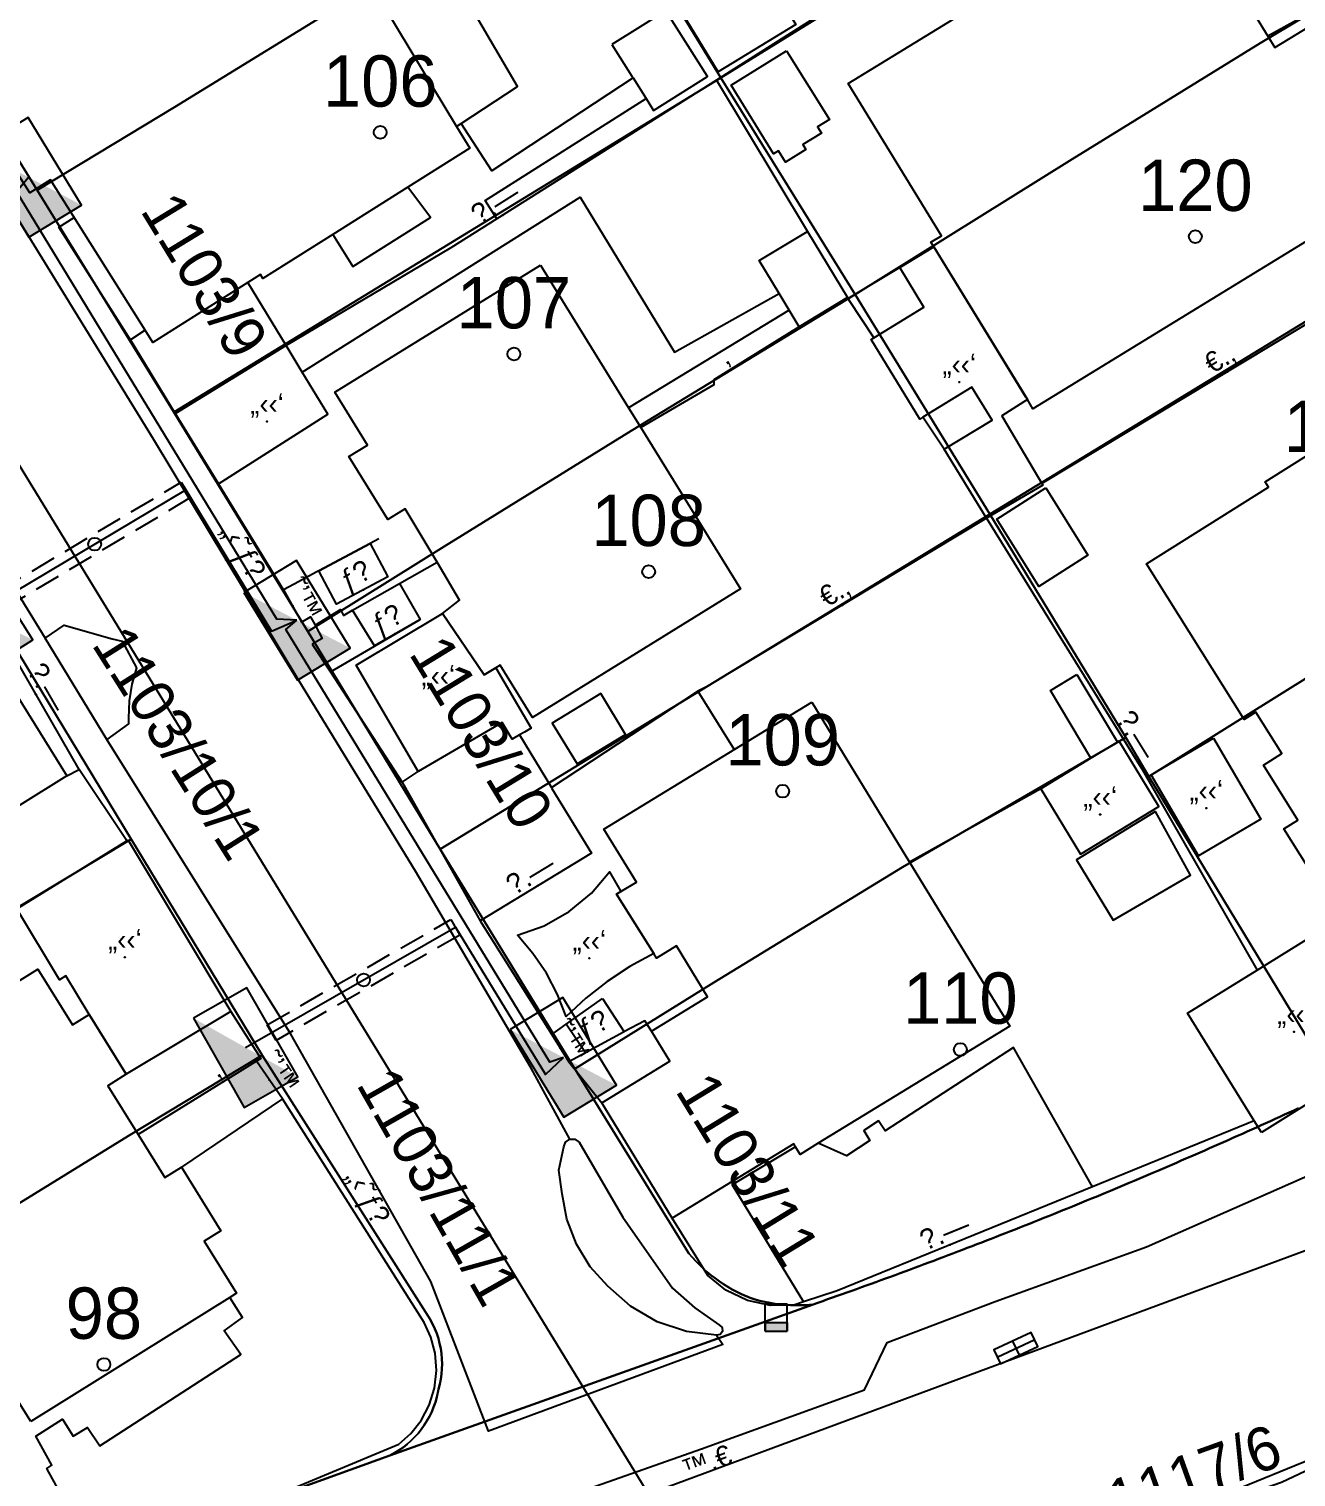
# Model space of a CAD drawing. Header units: metres. Extents: x 218299 to 220222, y 572714 to 574340.
# Drawn here: x 219093.9 to 219143.2, y 573231.5 to 573287.9 of the extents above; entities that cross this region are included whole.
import ezdxf
from ezdxf.enums import TextEntityAlignment as Align

# ---------------------------------------------------------------- set-up
doc = ezdxf.new("R2010")
doc.units = ezdxf.units.M
doc.header["$MEASUREMENT"] = 0
doc.linetypes.add('DASH15', pattern=[1.5, 1, -0.5])
for name, color, linetype in [('1602', 44, 'Continuous'), ('1603', 44, 'Continuous'), ('6091', 102, 'CABLEUNDEXIST03'), ('6151', 102, 'CABLEUNDEXIST03'), ('6261', 7, 'Continuous'), ('6701', 7, 'DASH15'), ('6916', 7, 'Continuous'), ('A_POINTS', 2, 'Continuous'), ('M2200', 253, 'Continuous'), ('M2207', 253, 'Continuous'), ('M2401', 7, 'Continuous'), ('M2404', 7, 'Continuous'), ('M2407', 253, 'Continuous'), ('M2408', 253, 'Continuous'), ('M2412', 253, 'Continuous'), ('M2420', 253, 'Continuous'), ('M2601', 253, 'Continuous'), ('M2602', 253, 'Continuous'), ('M2605', 253, 'Continuous'), ('M2612', 253, 'Continuous'), ('M4903', 253, 'Continuous'), ('M5235', 253, 'Continuous')]:
    doc.layers.add(name, color=color, linetype=linetype)
doc.styles.add('HEBTXT', font='HEBTXT')
doc.styles.add('MAVAT_HEBTXT', font='HEBTXT')
doc.linetypes.add('CABLEUNDEXIST03', pattern='A,3.5,[222,elecad.shx,S=0.01,R=0,X=0,Y=0],1.5', length=5)

# ---------------------------------------------------------------- blocks, each defined once
blk = doc.blocks.new('6261')
blk.add_lwpolyline([(-2, -1.2), (2, -1.2), (2, 1.2), (-2, 1.2)], close=True)
at = {"color": 0}
blk.add_solid([(2, 1.2), (-2, -1.2), (2, -1.2)], dxfattribs=at)
at = {"color": 0, "style": 'HEBTXT'}
blk.add_attdef('PIL_NAME', (2.689, 2.418), '', height=1.7, dxfattribs=at)
at = {"style": 'HEBTXT'}
blk.add_attdef('CAMUT_MONIM', (2.489, 0.218), '', height=1.7, dxfattribs=at)
at = {"color": 0, "style": 'HEBTXT', "flags": 1}
for tag, p in [('TYPE', (2.585, -1.773)), ('MAP_TYPE', (2.689, -3.782))]:
    blk.add_attdef(tag, p, '', height=1.7, dxfattribs=at)
blk = doc.blocks.new('6916')
at = {"layer": 'A_POINTS'}
blk.add_circle((0, 0), 0.25, dxfattribs=at)
at = {"color": 0, "style": 'HEBTXT'}
for tag, p in [('HTCH', (0.006, 3.527)), ('PIPE', (0.049, 1.33))]:
    blk.add_attdef(tag, text='', height=1.7, dxfattribs=at).set_placement(p, align=Align.MIDDLE_CENTER)
blk = doc.blocks.new('1603')
at = {"layer": 'A_POINTS'}
blk.add_circle((0, 0), 0.25, dxfattribs=at)
at = {"color": 0, "style": 'HEBTXT'}
blk.add_attdef('PARCEL_NUM', text='', height=2, dxfattribs=at).set_placement((0, 1), align=Align.CENTER)
at = {"color": 0, "style": 'HEBTXT', "flags": 1}
blk.add_attdef('LOT_NUM', text='', height=2, dxfattribs=at).set_placement((0, -2.5), align=Align.CENTER)
blk = doc.blocks.new('M2404')
blk.add_circle((0, 0), 0.025)
at = {"style": 'MAVAT_HEBTXT'}
blk.add_attdef('NAME', text='', height=0.8, dxfattribs=at).set_placement((0, 1.59), align=Align.MIDDLE)
blk = doc.blocks.new('M2408')
blk.add_circle((0, 0), 0.025)
at = {"style": 'MAVAT_HEBTXT'}
blk.add_attdef('NAME', text='', height=0.8, dxfattribs=at).set_placement((0, 1.59), align=Align.MIDDLE)
blk = doc.blocks.new('M2601')
blk.add_circle((0, 0), 0.025)
at = {"style": 'MAVAT_HEBTXT'}
blk.add_attdef('NAME', text='', height=0.8, dxfattribs=at).set_placement((0, 1.59), align=Align.MIDDLE)
blk = doc.blocks.new('M2602')
blk.add_circle((0, 0), 0.025)
at = {"style": 'MAVAT_HEBTXT'}
blk.add_attdef('NAME', text='', height=0.8, dxfattribs=at).set_placement((0, 1.59), align=Align.MIDDLE)
blk = doc.blocks.new('M2605')
blk.add_circle((0, 0), 0.025)
at = {"style": 'MAVAT_HEBTXT'}
blk.add_attdef('NAME', text='', height=0.8, dxfattribs=at).set_placement((0, 1.59), align=Align.MIDDLE)
blk = doc.blocks.new('M2612')
blk.add_circle((0, 0), 0.025)
at = {"style": 'MAVAT_HEBTXT'}
blk.add_attdef('NAME', text='', height=0.8, dxfattribs=at).set_placement((0, 1.59), align=Align.MIDDLE)
blk = doc.blocks.new('M2207')
blk.add_circle((0, 0), 0.025)
at = {"style": 'MAVAT_HEBTXT'}
blk.add_attdef('NAME', text='', height=0.8, dxfattribs=at).set_placement((0, 1.59), align=Align.MIDDLE)
blk = doc.blocks.new('M2412')
blk.add_circle((0, 0), 0.025)
at = {"style": 'MAVAT_HEBTXT'}
blk.add_attdef('NAME', text='', height=0.8, dxfattribs=at).set_placement((0, 1.59), align=Align.MIDDLE)
blk = doc.blocks.new('M4903')
blk.add_lwpolyline([(-1.6, -0.59), (1.6, -0.59), (1.6, 0.62), (-1.6, 0.62)], close=True)
for points in [[(-1.57, 0), (1.57, 0)], [(0, 0.62), (0, -0.59)]]:
    blk.add_lwpolyline(points)
at = {"style": 'MAVAT_HEBTXT', "flags": 1}
for tag, p in [('MARK', (0, 1.87)), ('IL', (0, -6.97))]:
    blk.add_attdef(tag, text='', height=0.8, dxfattribs=at).set_placement(p, align=Align.MIDDLE)
at = {"style": 'MAVAT_HEBTXT'}
for tag, p in [('HEIGHT', (0, -1.84)), ('NAME', (0, -4.41))]:
    blk.add_attdef(tag, text='', height=0.8, dxfattribs=at).set_placement(p, align=Align.MIDDLE)
blk = doc.blocks.new('*U89')
at = {"linetype": 'Continuous'}
for p, q in [((-0.85, 0), (-0.85, -0.66)), ((0.85, 0), (0.85, -0.66))]:
    blk.add_line(p, q, dxfattribs=at)
blk.add_solid([(-0.85, 0), (-0.85, -0.66), (0.85, -0.66)], dxfattribs=at)
at = {"linetype": 'Continuous', "extrusion": (0, 0, -1)}
blk.add_solid([(0.85, 0), (-0.85, 0), (-0.85, -0.66)], dxfattribs=at)
blk = doc.blocks.new('M5235')
for points in [[(-0.85, 1.47), (0.85, 1.47)], [(-0.85, -0.66), (-0.85, 1.47)], [(0.85, -0.66), (0.85, 1.47)], [(-0.85, 0), (0.85, 0)], [(-0.85, -0.66), (0.85, -0.66)]]:
    blk.add_lwpolyline(points)
at = {"linetype": 'Continuous'}
blk.add_blockref('*U89', (0, 0), dxfattribs=at)
at = {"style": 'MAVAT_HEBTXT', "flags": 1}
for tag, p in [('MARK', (0, 2.72)), ('HEIGHT', (0, -1.92)), ('NAME', (0, -4.48))]:
    blk.add_attdef(tag, text='', height=0.8, dxfattribs=at).set_placement(p, align=Align.MIDDLE)
blk = doc.blocks.new('111')
at = {"layer": 'M2200'}
for points in [[(219107.753, 573288.66, 577.594), (219110.526, 573284.076, 577.768), (219111.035, 573283.233, 577.8), (219108.619, 573281.711, 577.8), (219105.699, 573279.87, 577.8), (219102.979, 573278.156, 577.8), (219102.886, 573278.304, 577.8), (219102.39, 573277.992, 577.743), (219098.695, 573275.663, 577.32), (219098.392, 573276.143, 577.329), (219094.708, 573281.989, 577.44), (219093.903, 573281.482, 577.44), (219092.891, 573283.086, 577.44), (219093.324, 573283.359, 577.44), (219089.105, 573290.053, 576.96)], [(219144.711, 573253.576, 583.08), (219142.738, 573256.716, 583.08), (219143.293, 573257.065, 583.44), (219141.95, 573259.204, 581.4), (219142.664, 573259.653, 584.52), (219141.656, 573261.258, 580.56), (219141.205, 573260.974, 580.56), (219137.396, 573267.039, 580.56), (219142.144, 573270.021, 580.56), (219142.011, 573270.233, 580.56), (219149.903, 573275.189, 580.08)]]:
    blk.add_polyline3d(points, dxfattribs=at)
for points in [[(219144.888, 573288.672, 579.72), (219145.627, 573287.465, 579.72), (219148.092, 573283.44, 579.72), (219148.355, 573283.011, 579.72), (219146.324, 573281.767, 579.917), (219145.884, 573281.498, 579.96), (219146.112, 573281.125, 580.08), (219132.974, 573273.077, 580.32), (219132.754, 573273.436, 580.32), (219132.699, 573273.525, 580.32), (219129.172, 573279.283, 580.32), (219129.108, 573279.388, 580.32), (219128.999, 573279.565, 580.32), (219129.411, 573279.817, 580.68), (219125.778, 573285.748, 580.68), (219130.763, 573288.803, 580.68), (219130.568, 573289.121, 580.44), (219138.276, 573293.842, 580.2), (219138.896, 573292.831, 580.2), (219141.494, 573294.422, 579.72), (219143.589, 573291.002, 579.72), (219141.002, 573289.417, 580.2), (219142.12, 573287.592, 580.2), (219142.394, 573287.145, 580.2)], [(219113.786, 573278.674, 578.64), (219117.222, 573273.12, 578.587), (219117.698, 573272.35, 578.579), (219121.582, 573266.073, 578.52), (219113.478, 573261.059, 578.52), (219112.219, 573263.093, 578.52), (219112.053, 573262.99, 578.455), (219111.604, 573262.713, 578.28), (219109.979, 573265.111, 578.46), (219109.979, 573265.111, 578.46), (219110.643, 573265.626, 578.46), (219109.765, 573267.103, 578.485), (219108.525, 573269.187, 578.52), (219107.846, 573268.767, 578.28), (219106.331, 573271.216, 578.28), (219107.056, 573271.664, 578.52), (219105.782, 573273.722, 578.52)], [(219124.356, 573261.66, 578.52), (219128.168, 573255.423, 578.52), (219132.073, 573249.036, 578.52), (219124.613, 573244.475, 578.3), (219123.909, 573244.045, 578.28), (219123.909, 573244.045, 578.28), (219123.73, 573244.336, 578.28), (219123.659, 573244.452, 578.28), (219118.923, 573241.557, 578.04), (219118.923, 573241.557, 578.04), (219116.178, 573246.047, 578.04), (219116.178, 573246.047, 578.04), (219118.835, 573247.671, 578.28), (219118.116, 573248.848, 578.28), (219118.116, 573248.848, 578.28), (219120.302, 573250.184, 578.4), (219119.092, 573252.163, 578.4), (219118.315, 573251.686, 578.04), (219118.2, 573251.869, 578.048), (219116.748, 573254.174, 578.16), (219116.916, 573254.277, 578.211), (219116.916, 573254.277, 578.211), (219117.527, 573254.65, 578.4), (219116.265, 573256.714, 578.52), (219121.356, 573259.826, 578.52)], [(219093.939, 573233.639, 577.56), (219086.103, 573246.207, 577.56), (219094.209, 573251.261, 577.56), (219095.564, 573249.088, 577.56), (219096.207, 573249.489, 577.32), (219096.207, 573249.489, 577.32), (219097.656, 573247.165, 577.32), (219097.656, 573247.165, 577.32), (219096.935, 573246.716, 577.56), (219098.121, 573244.813, 577.56), (219099.164, 573243.141, 577.56), (219099.806, 573243.542, 577.32), (219099.806, 573243.542, 577.32), (219101.348, 573241.069, 577.32), (219100.69, 573240.658, 577.68), (219101.951, 573238.634, 577.68), (219101.687, 573238.47, 577.676)]]:
    blk.add_polyline3d(points, close=True, dxfattribs=at)
at = {"layer": 'M2207'}
for points in [[(219121.573, 573291.584, 578.76), (219122.247, 573290.479, 578.76), (219123.731, 573288.045, 578.76), (219120.715, 573286.205, 578.76), (219118.455, 573289.91, 578.76), (219118.455, 573289.91, 578.76), (219119.713, 573290.677, 578.76), (219119.814, 573290.511, 578.76), (219121.573, 573291.584, 578.76)], [(219107.753, 573288.66, 577.5), (219110.526, 573284.076, 577.5), (219110.697, 573284.188, 577.482), (219110.706, 573284.194, 577.481), (219112.9, 573285.632, 577.26), (219110.457, 573289.813, 577.26), (219110.148, 573290.341, 577.26)], [(219116.573, 573287.26, 577.44), (219117.352, 573286.031, 577.555), (219117.396, 573285.962, 577.561), (219117.904, 573285.161, 577.636), (219118.196, 573284.7, 577.68), (219120.294, 573286.019, 577.68), (219118.67, 573288.578, 577.44), (219116.573, 573287.26, 577.44)], [(219123.379, 573287.024, 579.96), (219125.043, 573284.346, 579.96), (219124.585, 573284.061, 579.96), (219124.737, 573283.818, 579.6), (219124.015, 573283.369, 579.48), (219124.132, 573283.181, 579.48), (219123.338, 573282.688, 579.48), (219123.067, 573283.125, 580.08), (219122.873, 573283.005, 580.08), (219121.212, 573285.678, 580.08)], [(219108.619, 573281.711, 577.619), (219105.699, 573279.87, 577.62), (219106.489, 573278.617, 577.5), (219109.507, 573280.528, 577.5), (219108.619, 573281.711, 577.619)], [(219124.185, 573279.989, 578.16), (219124.185, 573279.989, 578.16), (219125.747, 573277.409, 578.16), (219125.747, 573277.409, 578.16), (219123.871, 573276.273, 578.16), (219123.871, 573276.273, 578.16), (219123.483, 573276.914, 578.16), (219123.088, 573277.567, 578.16), (219122.309, 573278.853, 578.16), (219124.185, 573279.989, 578.16)], [(219129.108, 573279.388, 580.2), (219132.754, 573273.436, 580.2), (219131.76, 573272.803, 580.2), (219133.357, 573270.098, 580.08), (219131.165, 573268.817, 579.96), (219131.165, 573268.817, 579.96), (219129.52, 573271.503, 579.96), (219129.52, 573271.503, 579.96), (219131.379, 573272.642, 580.2), (219130.598, 573273.917, 579.96), (219128.686, 573272.746, 579.847), (219128.565, 573272.671, 579.84), (219128.565, 573272.671, 579.84), (219126.665, 573275.773, 579.84), (219126.781, 573275.844, 579.846), (219128.728, 573277.037, 579.96), (219127.784, 573278.578, 579.96), (219127.784, 573278.578, 579.96)], [(219103.883, 573275.541, 576.9), (219099.574, 573272.89, 576.779), (219099.574, 573272.888, 576.779), (219099.696, 573272.691, 576.779), (219101.252, 573270.162, 576.779), (219101.252, 573270.162, 576.779), (219105.506, 573272.874, 576.899), (219104.515, 573274.503, 576.9), (219103.883, 573275.541, 576.9), (219103.883, 573275.541, 576.9), (219103.883, 573275.541, 576.9)], [(219133.469, 573270.005, 579.84), (219135.111, 573267.384, 579.84), (219133.205, 573266.161, 579.6), (219131.562, 573268.783, 579.6), (219133.469, 573270.005, 579.84)], [(219112.053, 573262.99, 578.4), (219113.424, 573260.64, 578.4), (219113.171, 573260.492, 578.358), (219112.973, 573260.377, 578.326), (219112.686, 573260.209, 578.28), (219112.305, 573260.863, 578.28), (219109.022, 573258.948, 577.8), (219109.022, 573258.948, 577.8), (219106.611, 573263.09, 577.92), (219109.979, 573265.111, 578.28), (219111.604, 573262.713, 578.28)], [(219087.787, 573261.713, 577.68), (219091.917, 573264.288, 577.44), (219091.917, 573264.288, 577.44), (219095.348, 573258.784, 577.44), (219095.348, 573258.784, 577.44), (219091.675, 573256.495, 577.44), (219091.212, 573256.206, 577.44)], [(219134.683, 573262.729, 576.72), (219136.262, 573260.099, 576.72), (219135.231, 573259.47, 576.72), (219133.655, 573262.112, 576.72), (219134.683, 573262.729, 576.72)], [(219116.138, 573261.991, 577.56), (219114.247, 573260.842, 577.56), (219115.214, 573259.249, 577.56), (219117.106, 573260.398, 577.56), (219116.138, 573261.991, 577.56)], [(219136.327, 573260.138, 578.4), (219136.262, 573260.099, 578.4), (219135.231, 573259.47, 578.4), (219133.275, 573258.278, 578.4), (219133.275, 573258.278, 578.4), (219134.827, 573255.731, 578.28), (219137.879, 573257.591, 578.28), (219136.327, 573260.138, 578.4)], [(219140.006, 573260.246, 580.44), (219141.847, 573257.096, 580.32), (219139.415, 573255.675, 580.2), (219137.574, 573258.824, 580.2)], [(219137.75, 573257.392, 577.56), (219134.667, 573255.511, 577.56), (219136.101, 573253.159, 577.56), (219139.106, 573254.92, 577.56), (219137.75, 573257.392, 577.56)], [(219097.736, 573256.28, 577.08), (219097.773, 573256.217, 577.08), (219101.737, 573249.603, 577.08), (219101.737, 573249.603, 577.08), (219097.656, 573247.165, 577.08), (219096.207, 573249.489, 577.08), (219095.309, 573250.992, 577.38), (219095.06, 573250.843, 577.38), (219093.39, 573253.605, 577.38), (219093.39, 573253.605, 577.38), (219093.39, 573253.605, 577.38), (219097.685, 573256.249, 577.083), (219097.736, 573256.28, 577.08)], [(219118.2, 573251.869, 577.92), (219117.276, 573251.361, 577.889), (219116.392, 573250.777, 577.919), (219115.561, 573250.125, 578.01), (219114.795, 573249.415, 578.16), (219114.456, 573250.273, 578.079), (219114.022, 573251.097, 578.031), (219113.5, 573251.869, 578.018), (219112.901, 573252.575, 578.04), (219113.937, 573252.943, 577.932), (219114.915, 573253.499, 577.915), (219115.778, 573254.216, 577.994), (219116.483, 573255.051, 578.16), (219116.916, 573254.277, 578.16), (219116.748, 573254.174, 578.16)], [(219141.868, 573244.899, 578.04), (219141.589, 573245.348, 578.04), (219138.991, 573249.539, 578.04), (219141.702, 573251.22, 578.163), (219144.273, 573252.814, 578.28), (219146.137, 573249.807, 578.131), (219146.821, 573248.704, 578.077), (219147.289, 573247.949, 578.04), (219147.289, 573247.949, 578.04), (219144.609, 573246.288, 578.28), (219144.47, 573246.512, 578.28)]]:
    blk.add_polyline3d(points, close=True, dxfattribs=at)
at = {"layer": 'M2401'}
for points in [[(219145.019, 573232.667, 575.46), (219139.551, 573230.436, 575.1)], [(219112.763, 573230.002, 573.54), (219120.068, 573232.571, 574.02), (219126.414, 573234.878, 574.38), (219127.293, 573236.722, 574.38), (219131.496, 573238.309, 574.62), (219137.396, 573240.443, 574.98), (219143.901, 573243.309, 575.22)], [(219096.9, 573260.205, 574.792), (219094.502, 573264.141, 574.642), (219094.502, 573264.141, 574.642), (219095.245, 573264.652, 574.642), (219097.11, 573264.123, 574.642), (219097.495, 573264.024, 574.642), (219098.062, 573262.99, 574.642), (219097.881, 573262.354, 574.695), (219097.774, 573261.7, 574.722), (219097.742, 573261.037, 574.723), (219097.749, 573260.809, 574.717), (219096.9, 573260.205, 574.792), (219096.9, 573260.205, 574.792)], [(219115.296, 573244.524, 574.472), (219116.995, 573241.603, 574.463), (219118.93, 573238.835, 574.352), (219119.807, 573238.064, 574.352), (219120.762, 573237.393, 574.352), (219120.87, 573237.296, 574.352), (219120.884, 573237.15, 574.352), (219120.796, 573237.034, 574.352), (219120.652, 573237.009, 574.352), (219119.48, 573237.147, 574.352), (219118.337, 573237.527, 574.352), (219117.295, 573238.132, 574.352), (219116.416, 573238.918, 574.352), (219115.733, 573239.67, 574.339), (219115.191, 573240.55, 574.355), (219114.821, 573241.515, 574.401), (219114.639, 573242.511, 574.472), (219114.511, 573243.431, 574.472), (219114.695, 573244.342, 574.472), (219114.771, 573244.523, 574.472), (219114.935, 573244.632, 574.472), (219115.132, 573244.632, 574.472), (219115.296, 573244.524, 574.472)]]:
    blk.add_polyline3d(points, dxfattribs=at)
at = {"layer": 'M2404'}
for points in [[(219145.019, 573232.667, 575.46), (219139.551, 573230.436, 575.1)], [(219112.763, 573230.002, 573.54), (219120.068, 573232.571, 574.02), (219126.414, 573234.878, 574.38), (219127.293, 573236.722, 574.38), (219131.496, 573238.309, 574.62), (219137.396, 573240.443, 574.98), (219143.901, 573243.309, 575.22)], [(219096.9, 573260.205, 574.792), (219094.502, 573264.141, 574.642), (219094.502, 573264.141, 574.642), (219095.245, 573264.652, 574.642), (219097.11, 573264.123, 574.642), (219097.495, 573264.024, 574.642), (219098.062, 573262.99, 574.642), (219097.881, 573262.354, 574.695), (219097.774, 573261.7, 574.722), (219097.742, 573261.037, 574.723), (219097.749, 573260.809, 574.717), (219096.9, 573260.205, 574.792), (219096.9, 573260.205, 574.792)], [(219115.296, 573244.524, 574.472), (219116.995, 573241.603, 574.463), (219118.93, 573238.835, 574.352), (219119.807, 573238.064, 574.352), (219120.762, 573237.393, 574.352), (219120.87, 573237.296, 574.352), (219120.884, 573237.15, 574.352), (219120.796, 573237.034, 574.352), (219120.652, 573237.009, 574.352), (219119.48, 573237.147, 574.352), (219118.337, 573237.527, 574.352), (219117.295, 573238.132, 574.352), (219116.416, 573238.918, 574.352), (219115.733, 573239.67, 574.339), (219115.191, 573240.55, 574.355), (219114.821, 573241.515, 574.401), (219114.639, 573242.511, 574.472), (219114.511, 573243.431, 574.472), (219114.695, 573244.342, 574.472), (219114.771, 573244.523, 574.472), (219114.935, 573244.632, 574.472), (219115.132, 573244.632, 574.472), (219115.296, 573244.524, 574.472)]]:
    blk.add_polyline3d(points, dxfattribs=at)
at = {"layer": 'M2407'}
for points in [[(219117.396, 573285.962, 575.145), (219111.893, 573282.343, 575.145), (219110.697, 573284.188, 575.1)], [(219112.097, 573280.478, 575.19), (219111.634, 573281.193, 575.19), (219117.904, 573285.161, 575.19)], [(219104.515, 573274.503, 575.76), (219115.341, 573281.318, 575.94), (219119.014, 573275.287, 575.94), (219123.088, 573277.567, 575.94)], [(219123.483, 573276.914, 575.91), (219117.222, 573273.12, 575.955)], [(219099.574, 573272.888, 574.41), (219097.823, 573275.763, 574.41)], [(219104.897, 573263.915, 574.77), (219105.607, 573262.831, 574.77), (219105.607, 573262.831, 574.77)], [(219114.218, 573258.334, 575.803), (219119.918, 573262.081, 575.803), (219121.337, 573259.814, 575.76)], [(219108.4, 573258.539, 574.86), (219111.444, 573253.142, 574.62)], [(219135.286, 573242.78, 575.803), (219132.216, 573248.207, 575.803), (219127.218, 573244.96, 575.683), (219126.954, 573245.347, 575.683), (219126.391, 573244.969, 575.683), (219126.623, 573244.581, 575.683), (219125.704, 573243.993, 575.683), (219124.613, 573244.475, 575.683)], [(219114.9, 573247.65, 574.62), (219116.178, 573246.047, 574.38)], [(219123.73, 573244.336, 575.683), (219121.263, 573242.854, 575.683), (219124.031, 573238.299, 575.683)], [(219096.512, 573228.27, 574.843), (219094.56, 573231.81, 574.723), (219094.759, 573231.936, 574.723), (219094.132, 573233.067, 574.723), (219095.181, 573233.73, 574.843), (219095.596, 573233.07, 574.843), (219096.153, 573233.407, 574.843), (219096.635, 573232.697, 574.843), (219102.115, 573236.252, 574.963), (219101.477, 573237.173, 574.963), (219102.192, 573237.69, 574.963), (219101.687, 573238.47, 574.963)]]:
    blk.add_polyline3d(points, dxfattribs=at)
at = {"layer": 'M2408'}
for points in [[(219114.935, 573244.632, 574.365), (219113.428, 573247.407, 574.455), (219108.93, 573255.069, 574.725), (219104.375, 573262.501, 574.815), (219098.718, 573271.898, 574.365), (219092.147, 573282.556, 573.735), (219085.795, 573292.465, 572.835)], [(219085.262, 573279.227, 573.593), (219090.097, 573271.297, 574.223), (219094.502, 573264.141, 574.583)], [(219120.652, 573237.009, 574.095), (219120.892, 573236.64, 574.095), (219111.763, 573233.262, 573.555), (219109.521, 573239.096, 573.915), (219104.073, 573248.725, 574.635), (219096.9, 573260.205, 574.635)]]:
    blk.add_polyline3d(points, dxfattribs=at)
at = {"layer": 'M2412'}
for points in [[(219107.155, 573267.837, 575.88), (219107.849, 573266.536, 575.7), (219105.845, 573265.467, 574.62), (219105.153, 573266.763, 574.62)], [(219108.294, 573266.269, 575.7), (219109.102, 573264.878, 575.7), (219107.321, 573263.844, 574.53), (219106.469, 573265.234, 574.53)], [(219116.202, 573250.108, 575.683), (219117.054, 573248.816, 575.683), (219115.544, 573247.999, 574.483), (219114.795, 573249.111, 574.483)]]:
    blk.add_polyline3d(points, close=True, dxfattribs=at)
at = {"layer": 'M2420', "lineweight": -3, "flags": 128}
blk.add_lwpolyline([(219045.09, 573350), (219118, 573230.81)], dxfattribs=at)
at = {"layer": 'M2420', "linetype": 'Continuous', "lineweight": -3}
blk.add_lwpolyline([(219174, 573256.38), (219153.91, 573244.12), (219118, 573230.81)], dxfattribs=at)
at = {"layer": 'M2601'}
for points in [[(219123.871, 573276.273, 577.123), (219120.544, 573274.203, 577.003), (219120.545, 573274.01, 577.003), (219117.698, 573272.35, 576.883)], [(219107.493, 573268.018, 576.9), (219107.155, 573267.837, 576.889), (219105.153, 573266.763, 576.824), (219105.087, 573266.728, 576.822), (219104.199, 573266.252, 576.793), (219103.788, 573266.031, 576.78), (219103.788, 573266.031, 576.78)], [(219106.116, 573265.034, 577.32), (219106.469, 573265.234, 577.372), (219108.294, 573266.269, 577.642), (219109.765, 573267.103, 577.86)], [(219097.685, 573256.249, 576.96), (219095.828, 573259.037, 576.96)], [(219133.275, 573258.278, 577.243), (219128.168, 573255.423, 577.243)], [(219101.737, 573249.603, 576.523), (219102.898, 573247.784, 576.283), (219102.729, 573247.679, 576.3), (219098.121, 573244.813, 576.763)], [(219118.116, 573248.848, 576.283), (219117.854, 573249.249, 576.283), (219117.07, 573248.825, 576.156), (219117.054, 573248.816, 576.153), (219115.544, 573247.999, 575.908), (219114.9, 573247.65, 575.803)], [(219103.739, 573246.202, 576.043), (219099.806, 573243.542, 576.043)]]:
    blk.add_polyline3d(points, dxfattribs=at)
at = {"layer": 'M2602'}
for points in [[(219146.879, 573290.247, 578.563), (219146.107, 573289.816, 578.563), (219144.894, 573289.14, 578.563), (219142.12, 573287.592, 578.563)], [(219127.784, 573278.578, 579.043), (219125.771, 573277.373, 579.043)], [(219147.779, 573278.88, 579.403), (219133.317, 573270.166, 579.202)], [(219131.165, 573268.817, 576.643), (219120.262, 573262.252, 576.403), (219119.918, 573262.081, 576.283), (219119.918, 573262.081, 576.283)], [(219104.478, 573264.774, 576.42), (219104.832, 573264.976, 576.42), (219105.012, 573264.647, 576.42), (219105.294, 573264.133, 576.42), (219104.897, 573263.915, 576.42)], [(219105.012, 573264.647, 576.06), (219105.085, 573264.692, 576.06), (219105.961, 573265.242, 576.06), (219105.996, 573265.264, 576.06), (219106.076, 573265.111, 576.06), (219106.116, 573265.034, 576.06)]]:
    blk.add_polyline3d(points, dxfattribs=at)
at = {"layer": 'M2605'}
for points in [[(219134.613, 573294.738, 577.483), (219120.643, 573285.881, 577.603), (219120.643, 573285.881, 577.603), (219124.185, 573279.989, 577.603)], [(219120.643, 573285.881, 576.18), (219112.097, 573280.478, 575.981), (219110.304, 573279.345, 575.94), (219103.883, 573275.541, 575.94)], [(219098.392, 573276.143, 574.98), (219097.823, 573275.763, 574.98), (219097.75, 573275.876, 574.98), (219095.029, 573280.152, 574.98), (219095.63, 573280.526, 574.98)], [(219103.883, 573275.541, 575.22), (219102.39, 573277.992, 575.22)], [(219125.747, 573277.409, 577.603), (219125.771, 573277.373, 577.603), (219125.794, 573277.338, 577.603), (219126.781, 573275.844, 577.603)], [(219129.52, 573271.503, 577.603), (219128.686, 573272.746, 577.603)], [(219103.788, 573266.031, 575.7), (219101.252, 573270.162, 575.7)], [(219131.165, 573268.817, 577.723), (219137.192, 573259.103, 577.723), (219141.702, 573251.22, 577.723)], [(219105.607, 573262.831, 575.85), (219109.102, 573264.878, 575.761)], [(219095.348, 573258.784, 575.04), (219095.828, 573259.037, 575.04), (219095.828, 573259.037, 575.04), (219092.557, 573264.7, 575.04), (219092.557, 573264.7, 575.04), (219091.917, 573264.288, 575.04)], [(219105.607, 573262.831, 575.85), (219108.4, 573258.539, 575.85), (219108.4, 573258.539, 575.85), (219109.022, 573258.948, 575.85)], [(219112.973, 573260.377, 575.803), (219114.218, 573258.334, 575.803), (219114.24, 573258.297, 575.803), (219115.777, 573255.774, 575.803), (219111.444, 573253.142, 575.803), (219111.444, 573253.142, 575.803), (219114.232, 573248.712, 575.803)], [(219114.232, 573248.712, 575.803), (219114.795, 573249.111, 575.803), (219116.202, 573250.108, 575.803), (219116.202, 573250.108, 575.803)], [(219084.144, 573231.679, 575.083), (219084.952, 573230.124, 575.083), (219087.76, 573231.475, 574.843), (219091.017, 573226.081, 574.712), (219096.512, 573228.27, 574.843), (219102.486, 573230.343, 574.843), (219108.273, 573232.757, 574.843), (219108.738, 573233.172, 574.843), (219109.142, 573233.685, 574.843), (219109.458, 573234.284, 574.843), (219109.66, 573234.942, 574.843), (219109.736, 573235.626, 574.843), (219109.685, 573236.3, 574.843), (219109.518, 573236.932, 574.843), (219109.257, 573237.497, 574.843), (219103.739, 573246.202, 574.843), (219103.739, 573246.202, 574.843)], [(219141.589, 573245.348, 575.803), (219135.286, 573242.78, 575.803), (219125.353, 573238.733, 575.803), (219124.031, 573238.299, 575.803), (219123.656, 573238.175, 575.803), (219122.754, 573238.158, 575.803), (219121.849, 573238.355, 575.803), (219121.015, 573238.759, 575.803), (219120.316, 573239.329, 575.803), (219118.923, 573241.557, 575.803)]]:
    blk.add_polyline3d(points, dxfattribs=at)
at = {"layer": 'M2612'}
for points in [[(219103.788, 573266.031, 576.06), (219103.788, 573266.031, 576.06), (219104.478, 573264.774, 576.06)], [(219114.232, 573248.712, 575.803), (219114.9, 573247.65, 575.803), (219114.9, 573247.65, 575.803)], [(219103.739, 573246.202, 576.043), (219102.729, 573247.679, 576.043)]]:
    blk.add_polyline3d(points, dxfattribs=at)
at = {"layer": 'M2207'}
ref = blk.add_blockref('M2207', (219130.101, 573274.121), dxfattribs=dict(at, xscale=0.5, yscale=0.5, zscale=0.5))
ref.add_attrib('NAME', '„‹‹‘', dxfattribs={"layer": '0', "height": 0.8, "style": 'MAVAT_HEBTXT'}).set_placement((219130.101, 573274.746), align=Align.MIDDLE)
ref = blk.add_blockref('M2207', (219103.142, 573272.583), dxfattribs=dict(at, xscale=0.5, yscale=0.5, zscale=0.5))
ref.add_attrib('NAME', '„‹‹‘', dxfattribs={"layer": '0', "height": 0.8, "style": 'MAVAT_HEBTXT'}).set_placement((219103.142, 573273.208), align=Align.MIDDLE)
ref = blk.add_blockref('M2207', (219109.814, 573261.997), dxfattribs=dict(at, xscale=0.5, yscale=0.5, zscale=0.5))
ref.add_attrib('NAME', '„‹‹‘', dxfattribs={"layer": '0', "height": 0.8, "style": 'MAVAT_HEBTXT'}).set_placement((219109.814, 573262.622), align=Align.MIDDLE)
ref = blk.add_blockref('M2207', (219139.722, 573257.524), dxfattribs=dict(at, xscale=0.5, yscale=0.5, zscale=0.5))
ref.add_attrib('NAME', '„‹‹‘', dxfattribs={"layer": '0', "height": 0.8, "style": 'MAVAT_HEBTXT'}).set_placement((219139.722, 573258.149), align=Align.MIDDLE)
ref = blk.add_blockref('M2207', (219135.591, 573257.279), dxfattribs=dict(at, xscale=0.5, yscale=0.5, zscale=0.5))
ref.add_attrib('NAME', '„‹‹‘', dxfattribs={"layer": '0', "height": 0.8, "style": 'MAVAT_HEBTXT'}).set_placement((219135.591, 573257.904), align=Align.MIDDLE)
ref = blk.add_blockref('M2207', (219097.604, 573251.72), dxfattribs=dict(at, xscale=0.5, yscale=0.5, zscale=0.5))
ref.add_attrib('NAME', '„‹‹‘', dxfattribs={"layer": '0', "height": 0.8, "style": 'MAVAT_HEBTXT'}).set_placement((219097.604, 573252.345), align=Align.MIDDLE)
ref = blk.add_blockref('M2207', (219115.693, 573251.681), dxfattribs=dict(at, xscale=0.5, yscale=0.5, zscale=0.5))
ref.add_attrib('NAME', '„‹‹‘', dxfattribs={"layer": '0', "height": 0.8, "style": 'MAVAT_HEBTXT'}).set_placement((219115.693, 573252.306), align=Align.MIDDLE)
ref = blk.add_blockref('M2207', (219143.138, 573248.818), dxfattribs=dict(at, xscale=0.5, yscale=0.5, zscale=0.5))
ref.add_attrib('NAME', '„‹‹‘', dxfattribs={"layer": '0', "height": 0.8, "style": 'MAVAT_HEBTXT'}).set_placement((219143.138, 573249.443), align=Align.MIDDLE)
at = {"layer": 'M2404'}
ref = blk.add_blockref('M2404', (219120.068, 573232.571), dxfattribs=dict(at, xscale=0.5, yscale=0.5, zscale=0.5))
ref.add_attrib('NAME', '™.€', dxfattribs={"layer": '0', "height": 0.8, "rotation": 19.9747, "style": 'MAVAT_HEBTXT'}).set_placement((219120.256, 573232.054), align=Align.MIDDLE)
at = {"layer": 'M2408'}
ref = blk.add_blockref('M2408', (219101.551, 573267.191), dxfattribs=dict(at, xscale=0.5, yscale=0.5, zscale=0.5))
ref.add_attrib('NAME', '„‹˜ƒ\x8e', dxfattribs={"layer": '0', "height": 0.8, "rotation": 301.05, "style": 'MAVAT_HEBTXT'}).set_placement((219102.132, 573267.495), align=Align.MIDDLE)
ref = blk.add_blockref('M2408', (219107.512, 573242.646), dxfattribs=dict(at, xscale=0.5, yscale=0.5, zscale=0.5))
ref.add_attrib('NAME', '„‹˜ƒ\x8e', dxfattribs={"layer": '0', "height": 0.8, "rotation": 299.5039, "style": 'MAVAT_HEBTXT'}).set_placement((219106.994, 573242.352), align=Align.MIDDLE)
at = {"layer": 'M2412'}
ref = blk.add_blockref('M2412', (219106.895, 573266.027), dxfattribs=dict(at, xscale=0.5, yscale=0.5, zscale=0.5))
ref.add_attrib('NAME', 'ƒ\x8e', dxfattribs={"layer": '0', "height": 0.8, "rotation": 29.5478, "style": 'MAVAT_HEBTXT'}).set_placement((219106.624, 573266.506), align=Align.MIDDLE)
ref = blk.add_blockref('M2412', (219108.134, 573264.316), dxfattribs=dict(at, xscale=0.5, yscale=0.5, zscale=0.5))
ref.add_attrib('NAME', 'ƒ\x8e', dxfattribs={"layer": '0', "height": 0.8, "rotation": 30.1582, "style": 'MAVAT_HEBTXT'}).set_placement((219107.858, 573264.791), align=Align.MIDDLE)
ref = blk.add_blockref('M2412', (219115.616, 573248.038), dxfattribs=dict(at, xscale=0.5, yscale=0.5, zscale=0.5))
ref.add_attrib('NAME', 'ƒ\x8e', dxfattribs={"layer": '0', "height": 0.8, "rotation": 28.4246, "style": 'MAVAT_HEBTXT'}).set_placement((219115.886, 573248.999), align=Align.MIDDLE)
at = {"layer": 'M2601'}
ref = blk.add_blockref('M2601', (219121.24, 573274.635), dxfattribs=dict(at, xscale=0.5, yscale=0.5, zscale=0.5))
ref.add_attrib('NAME', '‚', dxfattribs={"layer": '0', "height": 0.8, "rotation": 31.8891, "style": 'MAVAT_HEBTXT'}).set_placement((219120.949, 573275.102), align=Align.MIDDLE)
ref = blk.add_blockref('M2601', (219101.428, 573246.87), dxfattribs=dict(at, xscale=0.5, yscale=0.5, zscale=0.5))
ref.add_attrib('NAME', '‚', dxfattribs={"layer": '0', "height": 0.8, "rotation": 31.8779, "style": 'MAVAT_HEBTXT'}).set_placement((219101.138, 573247.337), align=Align.MIDDLE)
at = {"layer": 'M2602'}
ref = blk.add_blockref('M2602', (219140.548, 573274.523), dxfattribs=dict(at, xscale=0.5, yscale=0.5, zscale=0.5))
ref.add_attrib('NAME', '€.‚', dxfattribs={"layer": '0', "height": 0.8, "rotation": 31.0713, "style": 'MAVAT_HEBTXT'}).set_placement((219140.264, 573274.994), align=Align.MIDDLE)
ref = blk.add_blockref('M2602', (219125.541, 573265.431), dxfattribs=dict(at, xscale=0.5, yscale=0.5, zscale=0.5))
ref.add_attrib('NAME', '€.‚', dxfattribs={"layer": '0', "height": 0.8, "rotation": 31.0534, "style": 'MAVAT_HEBTXT'}).set_placement((219125.258, 573265.902), align=Align.MIDDLE)
at = {"layer": 'M2605'}
ref = blk.add_blockref('M2605', (219112.32, 573280.619), dxfattribs=dict(at, xscale=0.5, yscale=0.5, zscale=0.5))
ref.add_attrib('NAME', '\x9a.—', dxfattribs={"layer": '0', "height": 0.8, "rotation": 32.2981, "style": 'MAVAT_HEBTXT'}).set_placement((219112.026, 573281.084), align=Align.MIDDLE)
ref = blk.add_blockref('M2605', (219094.138, 573261.963), dxfattribs=dict(at, xscale=0.5, yscale=0.5, zscale=0.5))
ref.add_attrib('NAME', '\x9a.—', dxfattribs={"layer": '0', "height": 0.8, "rotation": 300.0121, "style": 'MAVAT_HEBTXT'}).set_placement((219094.614, 573262.238), align=Align.MIDDLE)
ref = blk.add_blockref('M2605', (219136.573, 573260.101), dxfattribs=dict(at, xscale=0.5, yscale=0.5, zscale=0.5))
ref.add_attrib('NAME', '\x9a.—', dxfattribs={"layer": '0', "height": 0.8, "rotation": 301.8147, "style": 'MAVAT_HEBTXT'}).set_placement((219137.04, 573260.391), align=Align.MIDDLE)
ref = blk.add_blockref('M2605', (219113.677, 573254.498), dxfattribs=dict(at, xscale=0.5, yscale=0.5, zscale=0.5))
ref.add_attrib('NAME', '\x9a.—', dxfattribs={"layer": '0', "height": 0.8, "rotation": 31.274, "style": 'MAVAT_HEBTXT'}).set_placement((219113.391, 573254.968), align=Align.MIDDLE)
ref = blk.add_blockref('M2605', (219129.734, 573240.518), dxfattribs=dict(at, xscale=0.5, yscale=0.5, zscale=0.5))
ref.add_attrib('NAME', '\x9a.—', dxfattribs={"layer": '0', "height": 0.8, "rotation": 22.1668, "style": 'MAVAT_HEBTXT'}).set_placement((219129.526, 573241.028), align=Align.MIDDLE)
at = {"layer": 'M2612'}
ref = blk.add_blockref('M2612', (219104.133, 573265.403), dxfattribs=dict(at, xscale=0.5, yscale=0.5, zscale=0.5))
ref.add_attrib('NAME', '˜’™', dxfattribs={"layer": '0', "height": 0.8, "rotation": 298.7404, "style": 'MAVAT_HEBTXT'}).set_placement((219104.616, 573265.667), align=Align.MIDDLE)
ref = blk.add_blockref('M2612', (219114.566, 573248.181), dxfattribs=dict(at, xscale=0.5, yscale=0.5, zscale=0.5))
ref.add_attrib('NAME', '˜’™', dxfattribs={"layer": '0', "height": 0.8, "rotation": 302.1799, "style": 'MAVAT_HEBTXT'}).set_placement((219115.031, 573248.474), align=Align.MIDDLE)
ref = blk.add_blockref('M2612', (219103.234, 573246.94), dxfattribs=dict(at, xscale=0.5, yscale=0.5, zscale=0.5))
ref.add_attrib('NAME', '˜’™', dxfattribs={"layer": '0', "height": 0.8, "rotation": 304.3713, "style": 'MAVAT_HEBTXT'}).set_placement((219103.688, 573247.251), align=Align.MIDDLE)
at = {"layer": 'M4903', "xscale": 0.5, "yscale": 0.5, "zscale": 0.5, "rotation": 25.1778527526514}
blk.add_blockref('M4903', (219132.31, 573236.489, 574.56), dxfattribs=at)
at = {"layer": 'M5235', "xscale": 0.5, "yscale": 0.5, "zscale": 0.5}
blk.add_blockref('M5235', (219122.972, 573237.495, 574.232), dxfattribs=at)

msp = doc.modelspace()

# ---------------------------------------------------------------- linework, layer by layer
at = {"layer": '1602'}
for points in [[(219115.576, 573294.551), (219124.086, 573299.711), (219131.416, 573304.231), (219136.796, 573307.531), (219141.996, 573299.061), (219120.816, 573285.961)], [(219099.536, 573284.821), (219094.186, 573281.591), (219088.966, 573290.061), (219110.236, 573303.121), (219115.326, 573294.901), (219106.846, 573289.331)], [(219134.496, 573282.801), (219126.046, 573277.531), (219120.816, 573285.961), (219141.996, 573299.061), (219147.246, 573290.561), (219141.826, 573287.311)], [(219094.186, 573281.591), (219099.536, 573284.821), (219106.846, 573289.331), (219115.326, 573294.901), (219115.576, 573294.551), (219120.816, 573285.961), (219099.516, 573272.941)], [(219126.046, 573277.531), (219134.496, 573282.801), (219141.826, 573287.311), (219147.246, 573290.561), (219152.576, 573281.961), (219131.296, 573268.971)], [(219110.036, 573267.711), (219104.726, 573264.401), (219099.516, 573272.941), (219120.816, 573285.961), (219126.046, 573277.531), (219117.326, 573272.221)], [(219131.296, 573268.971), (219152.576, 573281.961), (219158.656, 573272.001), (219153.376, 573268.671), (219141.166, 573261.061), (219137.486, 573258.761), (219136.596, 573260.281)], [(219104.726, 573264.401), (219110.036, 573267.711), (219117.326, 573272.221), (219126.046, 573277.531), (219131.296, 573268.971), (219109.886, 573255.931)], [(219120.546, 573250.731), (219115.126, 573247.371), (219109.886, 573255.931), (219131.296, 573268.971), (219136.596, 573260.281), (219127.886, 573255.231)], [(219071.936, 573251.951), (219080.096, 573257.061), (219087.416, 573261.601), (219092.576, 573265.001), (219097.846, 573256.321), (219076.966, 573243.751), (219074.386, 573247.971)], [(219076.966, 573243.751), (219097.846, 573256.321), (219102.956, 573247.901), (219097.746, 573244.761), (219090.416, 573240.251), (219082.136, 573235.261), (219079.68, 573239.294)]]:
    msp.add_lwpolyline(points, close=True, dxfattribs=at)
for points in [[(219088.966, 573290.061), (219094.186, 573281.591), (219099.516, 573272.941), (219104.726, 573264.401), (219109.886, 573255.931), (219115.126, 573247.371), (219119.576, 573240.181), (219119.7065, 573240.0295), (219119.8421, 573239.8824), (219119.9824, 573239.7399), (219120.1274, 573239.6022), (219120.2769, 573239.4694), (219120.4308, 573239.3417), (219120.5889, 573239.2191), (219120.7509, 573239.1019), (219120.9167, 573238.9901), (219121.0862, 573238.884), (219121.2592, 573238.7835), (219121.4353, 573238.6889), (219121.6146, 573238.6002), (219121.956, 573238.451), (219122.1475, 573238.3935), (219122.3409, 573238.3424), (219122.5358, 573238.2978), (219122.7322, 573238.2596), (219122.9297, 573238.2281), (219123.1281, 573238.2032), (219123.3272, 573238.1848), (219123.5269, 573238.1732), (219123.7268, 573238.1682), (219123.9268, 573238.1698), (219124.1266, 573238.1781), (219124.406, 573238.201), (219107.926, 573232.321), (219108.1022, 573232.4156), (219108.2727, 573232.5201), (219108.437, 573232.6341), (219108.5944, 573232.7574), (219108.7446, 573232.8894), (219108.887, 573233.0298), (219109.0212, 573233.1781), (219109.1466, 573233.3338), (219109.263, 573233.4965), (219109.3699, 573233.6655), (219109.4669, 573233.8403), (219109.5538, 573234.0204), (219109.6303, 573234.2052), (219109.6961, 573234.394), (219109.751, 573234.5863), (219109.816, 573234.901), (219109.8666, 573235.0945), (219109.9061, 573235.2905), (219109.9343, 573235.4885), (219109.9512, 573235.6877), (219109.9566, 573235.8876), (219109.9506, 573236.0875), (219109.9333, 573236.2867), (219109.9045, 573236.4846), (219109.8645, 573236.6806), (219109.8134, 573236.8739), (219109.7514, 573237.064), (219109.6786, 573237.2502), (219109.506, 573237.601), (219102.956, 573247.901), (219097.846, 573256.321), (219092.576, 573265.001)], [(219144.876, 573246.571), (219137.486, 573258.761), (219141.166, 573261.061), (219153.376, 573268.671)], [(219143.3126, 573245.8412), (219143.131, 573245.7575), (219142.9493, 573245.6739), (219142.7675, 573245.5905), (219142.5857, 573245.5072), (219142.4037, 573245.4242), (219142.2217, 573245.3413), (219142.0396, 573245.2585), (219141.8575, 573245.176), (219141.6752, 573245.0936), (219141.4929, 573245.0114), (219141.3105, 573244.9294), (219141.128, 573244.8475), (219140.9454, 573244.7658), (219140.7628, 573244.6843), (219140.5801, 573244.603), (219140.3973, 573244.5218), (219140.2144, 573244.4409), (219140.0315, 573244.3601), (219139.8485, 573244.2794), (219139.6654, 573244.199), (219139.4822, 573244.1187), (219139.2989, 573244.0386), (219139.1156, 573243.9586), (219138.9322, 573243.8789), (219138.7487, 573243.7993), (219138.5651, 573243.7198), (219138.3815, 573243.6406), (219138.1978, 573243.5615), (219138.014, 573243.4827), (219137.8302, 573243.4039), (219137.6462, 573243.3254), (219137.4622, 573243.247), (219137.2781, 573243.1688), (219137.094, 573243.0908), (219136.9098, 573243.013), (219136.7254, 573242.9353), (219136.5411, 573242.8578), (219136.3566, 573242.7805), (219136.1721, 573242.7034), (219135.9875, 573242.6264), (219135.8028, 573242.5497), (219135.6181, 573242.473), (219135.4332, 573242.3966), (219135.2484, 573242.3204), (219135.0634, 573242.2443), (219134.8784, 573242.1684), (219134.6932, 573242.0926), (219134.5081, 573242.0171), (219134.3228, 573241.9417), (219134.1375, 573241.8665), (219133.9521, 573241.7915), (219133.7666, 573241.7166), (219133.5811, 573241.642), (219133.3955, 573241.5675), (219133.2098, 573241.4932), (219133.024, 573241.419), (219132.8382, 573241.3451), (219132.6523, 573241.2713), (219132.4664, 573241.1977), (219132.2803, 573241.1243), (219132.0942, 573241.051), (219131.9081, 573240.9779), (219131.7218, 573240.905), (219131.5355, 573240.8323), (219131.3491, 573240.7598), (219131.1627, 573240.6874), (219130.9762, 573240.6152), (219130.7896, 573240.5432), (219130.6029, 573240.4714), (219130.4162, 573240.3997), (219130.2294, 573240.3282), (219130.0426, 573240.2569), (219129.8556, 573240.1858), (219129.6686, 573240.1149), (219129.4816, 573240.0441), (219129.2944, 573239.9735), (219129.1072, 573239.9031), (219128.92, 573239.8329), (219128.7326, 573239.7628), (219128.5452, 573239.6929), (219128.3578, 573239.6233), (219128.1703, 573239.5537), (219127.9827, 573239.4844), (219127.795, 573239.4152), (219127.6073, 573239.3463), (219127.4195, 573239.2775), (219127.2316, 573239.2088), (219127.0437, 573239.1404), (219126.8557, 573239.0721), (219126.6677, 573239.004), (219126.4795, 573238.9361), (219126.2913, 573238.8684), (219126.1031, 573238.8009), (219125.9148, 573238.7335), (219125.7264, 573238.6663), (219125.538, 573238.5993), (219125.3495, 573238.5325), (219125.1609, 573238.4658), (219124.9723, 573238.3993), (219124.7836, 573238.333), (219124.5948, 573238.2669), (219124.406, 573238.201), (219124.1266, 573238.1781), (219123.9268, 573238.1698), (219123.7268, 573238.1682), (219123.5269, 573238.1732), (219123.3272, 573238.1848), (219123.1281, 573238.2032), (219122.9297, 573238.2281), (219122.7322, 573238.2596), (219122.5358, 573238.2978), (219122.3409, 573238.3424), (219122.1475, 573238.3935), (219121.956, 573238.451), (219121.6146, 573238.6002), (219121.4353, 573238.6889), (219121.2592, 573238.7835), (219121.0862, 573238.884), (219120.9167, 573238.9901), (219120.7509, 573239.1019), (219120.5889, 573239.2191), (219120.4308, 573239.3417), (219120.2769, 573239.4694), (219120.1274, 573239.6022), (219119.9824, 573239.7399), (219119.8421, 573239.8824), (219119.7065, 573240.0295), (219119.576, 573240.181), (219115.126, 573247.371), (219120.546, 573250.731), (219127.886, 573255.231), (219136.596, 573260.281), (219137.486, 573258.761), (219144.876, 573246.571)], [(219090.416, 573240.251), (219097.746, 573244.761), (219102.956, 573247.901), (219109.506, 573237.601), (219109.6786, 573237.2502), (219109.7514, 573237.064), (219109.8134, 573236.8739), (219109.8645, 573236.6806), (219109.9045, 573236.4846), (219109.9333, 573236.2867), (219109.9506, 573236.0875), (219109.9566, 573235.8876), (219109.9512, 573235.6877), (219109.9343, 573235.4885), (219109.9061, 573235.2905), (219109.8666, 573235.0945), (219109.816, 573234.901), (219109.751, 573234.5863), (219109.6961, 573234.394), (219109.6303, 573234.2052), (219109.5538, 573234.0204), (219109.4669, 573233.8403), (219109.3699, 573233.6655), (219109.263, 573233.4965), (219109.1466, 573233.3338), (219109.0212, 573233.1781), (219108.887, 573233.0298), (219108.7446, 573232.8894), (219108.5944, 573232.7574), (219108.437, 573232.6341), (219108.2727, 573232.5201), (219108.1022, 573232.4156), (219107.926, 573232.321), (219088.296, 573225.231)], [(219088.296, 573225.231), (219107.926, 573232.321), (219124.406, 573238.201), (219124.5948, 573238.2669), (219124.7836, 573238.333), (219124.9723, 573238.3993), (219125.1609, 573238.4658), (219125.3495, 573238.5325), (219125.538, 573238.5993), (219125.7264, 573238.6663), (219125.9148, 573238.7335), (219126.1031, 573238.8009), (219126.2913, 573238.8684), (219126.4795, 573238.9361), (219126.6677, 573239.004), (219126.8557, 573239.0721), (219127.0437, 573239.1404), (219127.2316, 573239.2088), (219127.4195, 573239.2775), (219127.6073, 573239.3463), (219127.795, 573239.4152), (219127.9827, 573239.4844), (219128.1703, 573239.5537), (219128.3578, 573239.6233), (219128.5452, 573239.6929), (219128.7326, 573239.7628), (219128.92, 573239.8329), (219129.1072, 573239.9031), (219129.2944, 573239.9735), (219129.4816, 573240.0441), (219129.6686, 573240.1149), (219129.8556, 573240.1858), (219130.0426, 573240.2569), (219130.2294, 573240.3282), (219130.4162, 573240.3997), (219130.6029, 573240.4714), (219130.7896, 573240.5432), (219130.9762, 573240.6152), (219131.1627, 573240.6874), (219131.3491, 573240.7598), (219131.5355, 573240.8323), (219131.7218, 573240.905), (219131.9081, 573240.9779), (219132.0942, 573241.051), (219132.2803, 573241.1243), (219132.4664, 573241.1977), (219132.6523, 573241.2713), (219132.8382, 573241.3451), (219133.024, 573241.419), (219133.2098, 573241.4932), (219133.3955, 573241.5675), (219133.5811, 573241.642), (219133.7666, 573241.7166), (219133.9521, 573241.7915), (219134.1375, 573241.8665), (219134.3228, 573241.9417), (219134.5081, 573242.0171), (219134.6932, 573242.0926), (219134.8784, 573242.1684), (219135.0634, 573242.2443), (219135.2484, 573242.3204), (219135.4332, 573242.3966), (219135.6181, 573242.473), (219135.8028, 573242.5497), (219135.9875, 573242.6264), (219136.1721, 573242.7034), (219136.3566, 573242.7805), (219136.5411, 573242.8578), (219136.7254, 573242.9353), (219136.9098, 573243.013), (219137.094, 573243.0908), (219137.2781, 573243.1688), (219137.4622, 573243.247), (219137.6462, 573243.3254), (219137.8302, 573243.4039), (219138.014, 573243.4827), (219138.1978, 573243.5615), (219138.3815, 573243.6406), (219138.5651, 573243.7198), (219138.7487, 573243.7993), (219138.9322, 573243.8789), (219139.1156, 573243.9586), (219139.2989, 573244.0386), (219139.4822, 573244.1187), (219139.6654, 573244.199), (219139.8485, 573244.2794), (219140.0315, 573244.3601), (219140.2144, 573244.4409), (219140.3973, 573244.5218), (219140.5801, 573244.603), (219140.7628, 573244.6843), (219140.9454, 573244.7658), (219141.128, 573244.8475), (219141.3105, 573244.9294), (219141.4929, 573245.0114), (219141.6752, 573245.0936), (219141.8575, 573245.176), (219142.0396, 573245.2585), (219142.2217, 573245.3413), (219142.4037, 573245.4242), (219142.5857, 573245.5072), (219142.7675, 573245.5905), (219142.9493, 573245.6739), (219143.131, 573245.7575), (219143.3126, 573245.8412)]]:
    msp.add_lwpolyline(points, dxfattribs=at)
at = {"layer": '6091'}
msp.add_lwpolyline([(219151.8757, 573235.6133), (219142.6529, 573231.2696), (219133.3288, 573228.0504), (219119.2703, 573223.184), (219119.9482, 573220.5539), (219120.2371, 573218.8264), (219120.2894, 573218.7372), (219120.5548, 573218.7322), (219120.5606, 573218.4245), (219120.4561, 573218.4228), (219120.4539, 573218.4564)], dxfattribs=at)
at = {"layer": '6151'}
for points in [[(219104.3081, 573264.8417), (219103.5174, 573264.8894), (219093.3786, 573281.539), (219093.8503, 573282.0956)], [(219091.9315, 573265.1293), (219099.9823, 573269.9188), (219103.3185, 573264.4234), (219104.3081, 573264.8417)], [(219114.6825, 573247.8206), (219114.154, 573247.6343), (219103.8788, 573264.4808), (219104.3081, 573264.8417)], [(219102.3059, 573248.204), (219110.4803, 573252.8893), (219113.9813, 573247.1493), (219114.6825, 573247.8206)]]:
    msp.add_lwpolyline(points, dxfattribs=at)
at = {"layer": '6701'}
for points in [[(219099.803, 573270.22), (219100.161, 573269.618), (219093.056, 573265.391), (219092.699, 573265.993)], [(219110.306, 573253.193), (219110.654, 573252.586), (219103.492, 573248.481), (219103.144, 573249.088)]]:
    msp.add_lwpolyline(points, close=True, dxfattribs=at)

# ---------------------------------------------------------------- block references
msp.add_blockref('111', (0, 0))
at = {"layer": '1603'}
for p, values in [((219107.5505, 573283.8424), {'PARCEL_NUM': '106'}), ((219139.2966, 573279.784), {'PARCEL_NUM': '120'}), ((219112.7547, 573275.2097), {'PARCEL_NUM': '107'}), ((219144.9741, 573270.3986), {'PARCEL_NUM': '121'}), ((219118.0034, 573266.7336), {'PARCEL_NUM': '108'}), ((219123.2257, 573258.1889), {'PARCEL_NUM': '109'}), ((219130.1443, 573248.1292), {'PARCEL_NUM': '110'}), ((219096.7858, 573235.8609), {'PARCEL_NUM': '98'})]:
    msp.add_blockref('1603', p, dxfattribs=at).add_auto_attribs(values)
at = {"layer": '6261'}
ref = msp.add_blockref('6261', (219093.8503, 573282.0956), dxfattribs=dict(at, rotation=301.399999999907))
ref.add_attrib('PIL_NAME', '1103/9', (219098.1809, 573280.8017), dxfattribs={"layer": '0', "color": 0, "height": 1.7, "rotation": 301.4, "style": 'HEBTXT'})
ref = msp.add_blockref('6261', (219091.9315, 573265.1293), dxfattribs=dict(at, rotation=302.2899999999067))
ref.add_attrib('PIL_NAME', '1103/10/1', (219096.2816, 573263.9028), dxfattribs={"layer": '0', "color": 0, "height": 1.7, "rotation": 302.29, "style": 'HEBTXT'})
ref = msp.add_blockref('6261', (219104.3081, 573264.8417), dxfattribs=dict(at, rotation=301.399999999907))
ref.add_attrib('PIL_NAME', '1103/10', (219108.6387, 573263.5478), dxfattribs={"layer": '0', "color": 0, "height": 1.7, "rotation": 301.4, "style": 'HEBTXT'})
ref = msp.add_blockref('6261', (219102.3059, 573248.204), dxfattribs=dict(at, rotation=299.6199999999076))
ref.add_attrib('PIL_NAME', '1103/11/1', (219106.5942, 573246.7762), dxfattribs={"layer": '0', "color": 0, "height": 1.7, "rotation": 299.62, "style": 'HEBTXT'})
ref = msp.add_blockref('6261', (219114.6825, 573247.8206), dxfattribs=dict(at, rotation=301.399999999907))
ref.add_attrib('PIL_NAME', '1103/11', (219119.0131, 573246.5267), dxfattribs={"layer": '0', "color": 0, "height": 1.7, "rotation": 301.4, "style": 'HEBTXT'})
ref = msp.add_blockref('6261', (219134.1184, 573225.6418), dxfattribs=dict(at, rotation=19.7799999999939))
ref.add_attrib('PIL_NAME', '1117/6', (219136.2581, 573229.623), dxfattribs={"layer": '0', "color": 0, "height": 1.7, "rotation": 19.78, "style": 'HEBTXT'})
at = {"layer": '6916'}
for p, rotation in [((219096.4302, 573267.8058), 30.7534), ((219106.899, 573250.837), 29.8198)]:
    msp.add_blockref('6916', p, dxfattribs=dict(at, rotation=rotation))

doc.saveas('drawing.dxf')
